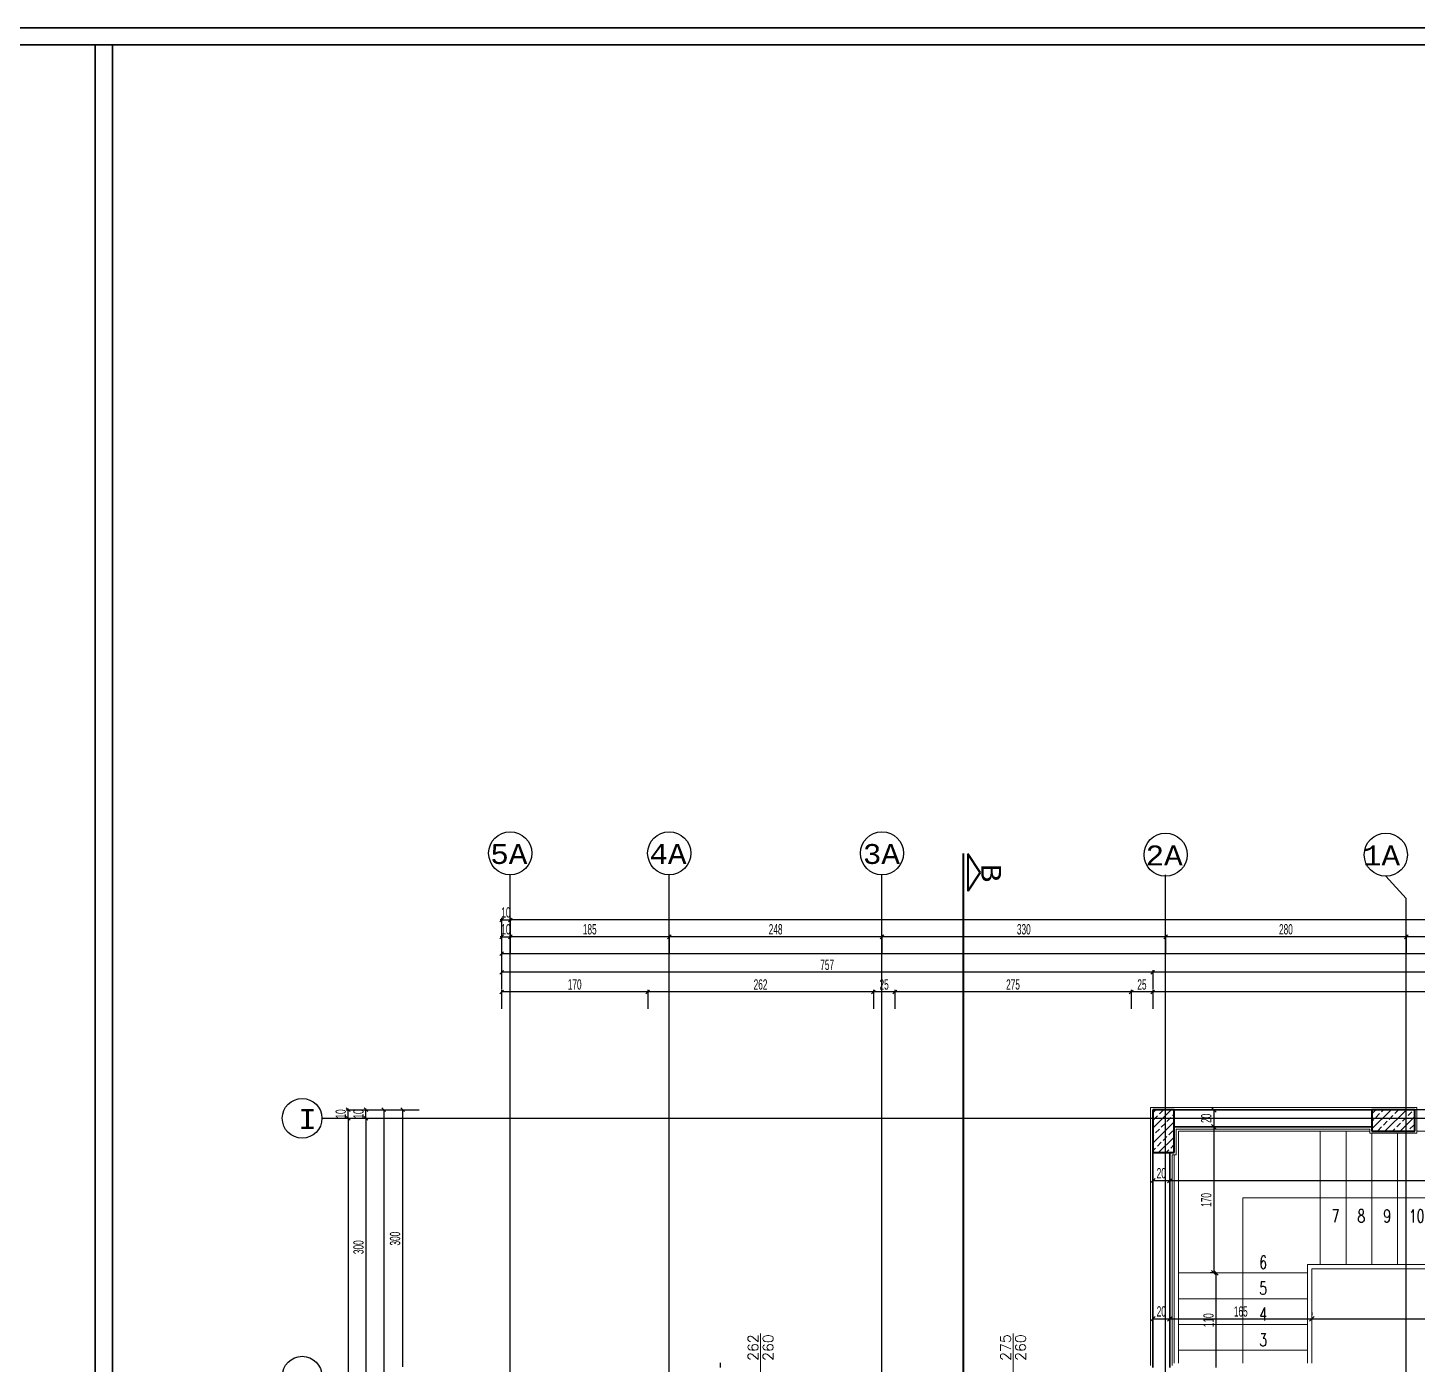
# Model space of a CAD drawing. Header units: inches. Extents: x -7543 to -822, y 102837 to 190349.
# Drawn here: x -835.1328 to -834.8094, y 102837.1285 to 102837.4395 of the extents above; entities that cross this region are included whole.
import ezdxf

# ---------------------------------------------------------------- set-up
doc = ezdxf.new("R2010")
doc.units = ezdxf.units.IN
doc.header["$MEASUREMENT"] = 0
doc.linetypes.add('DASHDOTX2', pattern=[2, 1, -0.5, 0, -0.5])
doc.linetypes.add('DASHED', pattern=[19.05, 12.7, -6.35])
doc.layers.get('0').update_dxf_attribs({"lineweight": 25})
doc.layers.get('Defpoints').update_dxf_attribs({"lineweight": 25})
for name, color, linetype, lineweight in [('AKS', 1, 'Continuous', 25), ('ICOL', 55, 'Continuous', 25), ('KESİT', 7, 'Continuous', 40), ('KOLON', 2, 'Continuous', 40), ('SIVA', 150, 'Continuous', 15), ('TARAMA', 8, 'Continuous', 25), ('YAZI', 7, 'Continuous', 25)]:
    doc.layers.add(name, color=color, linetype=linetype, lineweight=lineweight)
for name, color, linetype, lineweight, true_color in [('DUVAR', 7, 'Continuous', 35, 0xfc4642), ('MERDİVEN', 7, 'Continuous', 20, 0x16c244), ('PENCERE', 7, 'Continuous', 18, 0xffb360)]:
    doc.layers.add(name, color=color, linetype=linetype, lineweight=lineweight, true_color=true_color)
doc.styles.add('ISIM', font='monos.ttf', dxfattribs={"width": 1.1, "height": 200})
doc.styles.add('OLCU', font='tromand.shx', dxfattribs={"width": 0.6, "height": 12})
doc.styles.add('st1', font='romandtw.shx', dxfattribs={"width": 0.7, "height": 40})
doc.styles.add('TXTX', font='TXTX')

# ---------------------------------------------------------------- blocks, each defined once
blk = doc.blocks.new('_Oblique')
at = {"color": 0, "linetype": 'ByBlock', "lineweight": -2}
blk.add_line((-0.5, -0.5), (0.5, 0.5), dxfattribs=at)
blk = doc.blocks.new('D')
at = {"layer": 'ICOL'}
for p, q in [((2.8, 2.8), (-2.8, -2.8)), ((0, 3), (0, -25))]:
    blk.add_line(p, q, dxfattribs=at)
blk = doc.blocks.new('E')
at = {"layer": 'ICOL'}
for p, q in [((0, -3), (0, 25)), ((-2.8, -2.8), (2.8, 2.8))]:
    blk.add_line(p, q, dxfattribs=at)

msp = doc.modelspace()

# ---------------------------------------------------------------- linework, layer by layer
at = {"layer": 'AKS', "linetype": 'DASHDOTX2', "ltscale": 10}
for p, q in [((-835.0205, 102836.73452), (-835.0205, 102837.24234)), ((-834.9835, 102836.73452), (-834.9835, 102837.24234)), ((-834.93399, 102836.73452), (-834.93399, 102837.24234)), ((-834.868, 102837.10169), (-834.868, 102837.24234)), ((-834.81675, 102837.24201), (-834.812, 102837.23681)), ((-834.812, 102836.73939), (-834.812, 102837.23681)), ((-835.0643, 102837.18568), (-834.629, 102837.18568))]:
    msp.add_line(p, q, dxfattribs=at)
at = {"layer": 'AKS', "color": 0}
for centre, radius in [((-835.0205, 102837.24736), 0.00502), ((-834.9835, 102837.24736), 0.00502), ((-834.93399, 102837.24736), 0.00502), ((-834.868, 102837.24703), 0.00502), ((-834.81675, 102837.24703), 0.00502), ((-835.06892, 102837.18568), 0.00462), ((-835.06892, 102837.12568), 0.00462)]:
    msp.add_circle(centre, radius, dxfattribs=at)
at = {"layer": 'Defpoints', "color": 6}
for p, q in [((-834.871, 102837.18769), (-834.871, 102837.12768)), ((-834.399, 102837.18769), (-834.871, 102837.18769))]:
    msp.add_line(p, q, dxfattribs=at)
at = {"layer": 'DUVAR'}
for p, q in [((-837.60507, 102837.43946), (-821.98956, 102837.43946)), ((-837.60107, 102837.43546), (-821.99356, 102837.43546)), ((-835.11708, 102837.43546), (-835.11708, 102836.66908)), ((-835.11708, 102837.43546), (-835.11708, 102836.68829)), ((-835.11308, 102837.43546), (-835.11308, 102836.66908)), ((-835.11308, 102837.43546), (-835.11308, 102836.70608)), ((-835.11308, 102837.43546), (-835.11308, 102836.68829)), ((-834.82, 102837.18768), (-834.866, 102837.18768)), ((-834.82, 102837.18368), (-834.866, 102837.18368)), ((-834.871, 102837.17769), (-834.871, 102837.12768)), ((-834.867, 102837.17769), (-834.867, 102837.12768))]:
    msp.add_line(p, q, dxfattribs=at)
at = {"layer": 'ICOL'}
for p, q in [((-835.02265, 102837.23185), (-835.02281, 102837.23185)), ((-835.0225, 102837.23185), (-835.0205, 102837.23185)), ((-834.24965, 102837.23185), (-835.02034, 102837.23185)), ((-835.02034, 102837.23185), (-835.02019, 102837.23185)), ((-835.02265, 102837.22792), (-835.02281, 102837.22792)), ((-835.0225, 102837.22792), (-835.0205, 102837.22792)), ((-835.02034, 102837.22792), (-835.02019, 102837.22792)), ((-834.98365, 102837.22792), (-835.02034, 102837.22792)), ((-834.93414, 102837.22792), (-834.98334, 102837.22792)), ((-834.86815, 102837.22792), (-834.93383, 102837.22792)), ((-834.81215, 102837.22792), (-834.86784, 102837.22792)), ((-834.63515, 102837.22792), (-834.81184, 102837.22792)), ((-834.24765, 102837.22399), (-835.02234, 102837.22399)), ((-834.87115, 102837.21967), (-835.02234, 102837.21967)), ((-834.39915, 102837.21967), (-834.87084, 102837.21967)), ((-834.98865, 102837.21508), (-835.02234, 102837.21508)), ((-834.93615, 102837.21508), (-834.98834, 102837.21508)), ((-834.93115, 102837.21508), (-834.93584, 102837.21508)), ((-834.87615, 102837.21508), (-834.93084, 102837.21508)), ((-834.87115, 102837.21508), (-834.87584, 102837.21508)), ((-834.70215, 102837.21508), (-834.87084, 102837.21508)), ((-835.05821, 102837.18784), (-835.05821, 102837.188)), ((-835.05821, 102837.18568), (-835.05821, 102837.18769)), ((-835.05407, 102837.18784), (-835.05407, 102837.188)), ((-835.05407, 102837.18568), (-835.05407, 102837.18769)), ((-835.04994, 102837.18753), (-835.04994, 102836.77784)), ((-835.04555, 102837.18753), (-835.04555, 102837.12784)), ((-834.8568, 102837.18768), (-834.8568, 102837.18368)), ((-835.05821, 102837.18553), (-835.05821, 102836.77984)), ((-835.05821, 102837.18553), (-835.05821, 102837.18537)), ((-835.05407, 102837.18553), (-835.05407, 102837.12584)), ((-835.05407, 102837.18553), (-835.05407, 102837.18537)), ((-834.8568, 102837.18368), (-834.8568, 102837.14969)), ((-834.871, 102837.17117), (-834.867, 102837.17117)), ((-834.867, 102837.17117), (-834.702, 102837.17117)), ((-834.85627, 102837.14969), (-834.85627, 102837.12768)), ((-834.871, 102837.13899), (-834.867, 102837.13899)), ((-834.867, 102837.13899), (-834.834, 102837.13899)), ((-834.834, 102837.13899), (-834.436, 102837.13899)), ((-834.97156, 102837.12768), (-834.97156, 102837.12876))]:
    msp.add_line(p, q, dxfattribs=at)
at = {"layer": 'ICOL', "color": 53}
for p, q in [((-834.85687, 102837.18768), (-834.85764, 102837.18768)), ((-834.85687, 102837.18368), (-834.85764, 102837.18368)), ((-834.85687, 102837.18368), (-834.85764, 102837.18368)), ((-834.871, 102837.17027), (-834.871, 102837.17033)), ((-834.867, 102837.17027), (-834.867, 102837.17033)), ((-834.867, 102837.17027), (-834.867, 102837.17033)), ((-834.85644, 102837.14969), (-834.85764, 102837.14969)), ((-834.85644, 102837.14969), (-834.85711, 102837.14969)), ((-834.871, 102837.14023), (-834.871, 102837.13983)), ((-834.867, 102837.14023), (-834.867, 102837.13983)), ((-834.867, 102837.14023), (-834.867, 102837.13983)), ((-834.834, 102837.14051), (-834.834, 102837.13983)), ((-834.834, 102837.14051), (-834.834, 102837.13983))]:
    msp.add_line(p, q, dxfattribs=at)
at = {"layer": 'KESİT', "linetype": 'DASHED'}
msp.add_line((-834.91512, 102837.24728), (-834.91512, 102836.99188), dxfattribs=at)
at = {"layer": 'KESİT'}
for p, q in [((-834.91404, 102837.24726), (-834.91404, 102837.23857)), ((-834.91116, 102837.24292), (-834.91404, 102837.24726)), ((-834.91116, 102837.24292), (-834.91404, 102837.23857))]:
    msp.add_line(p, q, dxfattribs=at)
at = {"layer": 'KOLON'}
for p, q in [((-834.866, 102837.18769), (-834.871, 102837.18769)), ((-834.871, 102837.18769), (-834.871, 102837.17769)), ((-834.866, 102837.17769), (-834.866, 102837.18769)), ((-834.81, 102837.18769), (-834.82, 102837.18769)), ((-834.82, 102837.18769), (-834.82, 102837.18269)), ((-834.81, 102837.18269), (-834.81, 102837.18769)), ((-834.82, 102837.18269), (-834.81, 102837.18269)), ((-834.871, 102837.17769), (-834.866, 102837.17769))]:
    msp.add_line(p, q, dxfattribs=at)
at = {"layer": 'MERDİVEN', "linetype": 'ByBlock', "lineweight": 15}
for p, q in [((-834.865, 102837.18269), (-834.865, 102837.12868)), ((-834.8205, 102837.18269), (-834.865, 102837.18269)), ((-834.832, 102837.18269), (-834.832, 102837.15168)), ((-834.826, 102837.18269), (-834.826, 102837.15168)), ((-834.82, 102837.15168), (-834.82, 102837.18219)), ((-834.814, 102837.15168), (-834.814, 102837.18219)), ((-834.76703, 102837.18269), (-834.8095, 102837.18269)), ((-834.866, 102837.17719), (-834.866, 102837.12868)), ((-834.778, 102837.16718), (-834.85, 102837.16718)), ((-834.85, 102837.16718), (-834.85, 102837.12868)), ((-834.78493, 102837.15168), (-834.835, 102837.15168)), ((-834.835, 102837.15168), (-834.835, 102837.12868)), ((-834.835, 102837.14969), (-834.865, 102837.14969)), ((-834.834, 102837.15068), (-834.834, 102837.12868)), ((-834.7855, 102837.15068), (-834.834, 102837.15068)), ((-834.835, 102837.14369), (-834.865, 102837.14369)), ((-834.835, 102837.13769), (-834.865, 102837.13769)), ((-834.835, 102837.13169), (-834.865, 102837.13169))]:
    msp.add_line(p, q, dxfattribs=at)
at = {"layer": 'PENCERE'}
for p, q in [((-834.96225, 102837.1356), (-834.96225, 102837.12668)), ((-834.9035, 102837.1356), (-834.9035, 102837.12668))]:
    msp.add_line(p, q, dxfattribs=at)
at = {"layer": 'SIVA'}
for p, q in [((-834.8655, 102837.18819), (-834.8715, 102837.18819)), ((-834.8715, 102837.18819), (-834.8715, 102837.17719)), ((-834.8195, 102837.18818), (-834.8665, 102837.18819)), ((-834.8095, 102837.18819), (-834.8205, 102837.18819)), ((-834.8095, 102837.18818), (-834.8105, 102837.18818)), ((-834.8095, 102837.18219), (-834.8095, 102837.18819)), ((-834.8655, 102837.18319), (-834.8205, 102837.18318)), ((-834.8655, 102837.17719), (-834.8655, 102837.18319)), ((-834.8205, 102837.18318), (-834.8205, 102837.18219)), ((-834.8205, 102837.18219), (-834.8095, 102837.18219)), ((-834.8715, 102837.17819), (-834.8715, 102837.12818)), ((-834.8665, 102837.17719), (-834.8655, 102837.17719)), ((-834.8665, 102837.12818), (-834.8665, 102837.17719))]:
    msp.add_line(p, q, dxfattribs=at)
at = {"layer": 'TARAMA'}
for p, q in [((-834.871, 102837.18693), (-834.87024, 102837.18769)), ((-834.871, 102837.18339), (-834.86671, 102837.18769)), ((-834.86944, 102837.18671), (-834.86856, 102837.1876)), ((-834.82, 102837.18673), (-834.81905, 102837.18769)), ((-834.82, 102837.1832), (-834.81551, 102837.18769)), ((-834.81776, 102837.18721), (-834.81728, 102837.18769)), ((-834.81697, 102837.18269), (-834.81197, 102837.18769)), ((-834.81466, 102837.18677), (-834.81378, 102837.18765)), ((-834.81157, 102837.18632), (-834.81068, 102837.18721)), ((-834.81024, 102837.18765), (-834.81021, 102837.18769)), ((-834.871, 102837.17986), (-834.866, 102837.18486)), ((-834.87077, 102837.18539), (-834.86989, 102837.18627)), ((-834.869, 102837.18362), (-834.86812, 102837.18451)), ((-834.86768, 102837.18495), (-834.86679, 102837.18583)), ((-834.86635, 102837.18627), (-834.866, 102837.18663)), ((-834.82, 102837.18497), (-834.81952, 102837.18544)), ((-834.81908, 102837.18588), (-834.8182, 102837.18677)), ((-834.81864, 102837.18279), (-834.81776, 102837.18367)), ((-834.81731, 102837.18411), (-834.81643, 102837.185)), ((-834.81599, 102837.18544), (-834.8151, 102837.18632)), ((-834.81422, 102837.18367), (-834.81334, 102837.18456)), ((-834.81344, 102837.18269), (-834.81, 102837.18613)), ((-834.81289, 102837.185), (-834.81201, 102837.18588)), ((-834.81113, 102837.18323), (-834.81024, 102837.18411)), ((-834.871, 102837.18163), (-834.87077, 102837.18185)), ((-834.87033, 102837.1823), (-834.86944, 102837.18318)), ((-834.86963, 102837.17769), (-834.866, 102837.18132)), ((-834.86856, 102837.18053), (-834.86768, 102837.18141)), ((-834.86723, 102837.18185), (-834.86635, 102837.18274)), ((-834.81521, 102837.18269), (-834.81466, 102837.18323)), ((-834.81167, 102837.18269), (-834.81157, 102837.18279)), ((-834.871, 102837.17809), (-834.87033, 102837.17876)), ((-834.86989, 102837.1792), (-834.869, 102837.18009)), ((-834.86787, 102837.17769), (-834.86723, 102837.17832)), ((-834.86679, 102837.17876), (-834.866, 102837.17955)), ((-834.8661, 102837.17769), (-834.866, 102837.17779))]:
    msp.add_line(p, q, dxfattribs=at)

# ---------------------------------------------------------------- block references
at = {"layer": 'ICOL'}
for name, p, xscale, yscale, zscale in [('D', (-835.0225, 102837.23185), 0.0001559999999471984, 0.0001559999999471984, 0.0001559999999471984), ('D', (-835.0225, 102837.22792), 0.0001559999999471984, 0.0001559999999471984, 0.0001559999999471984), ('D', (-834.9835, 102837.22792), 0.0001559999999471984, 0.0001559999999471984, 0.0001559999999471984), ('D', (-834.93399, 102837.22792), 0.0001559999999471984, 0.0001559999999471984, 0.0001559999999471984), ('D', (-834.868, 102837.22792), 0.0001559999999471984, 0.0001559999999471984, 0.0001559999999471984), ('D', (-834.812, 102837.22792), 0.0001559999999471984, 0.0001559999999471984, 0.0001559999999471984), ('D', (-834.871, 102837.21967), 0.0001559999999471984, 0.0001559999999471984, 0.0001559999999471984), ('D', (-834.9885, 102837.21508), 0.0001559999999471984, 0.0001559999999471984, 0.0001559999999471984), ('D', (-834.936, 102837.21508), 0.0001559999999471984, 0.0001559999999471984, 0.0001559999999471984), ('D', (-834.931, 102837.21508), 0.0001559999999471984, 0.0001559999999471984, 0.0001559999999471984), ('D', (-834.876, 102837.21508), 0.0001559999999471984, 0.0001559999999471984, 0.0001559999999471984), ('D', (-834.871, 102837.21508), 0.0001559999999471984, 0.0001559999999471984, 0.0001559999999471984), ('_Oblique', (-834.867, 102837.17117), 0.001080000000001746, 0.001080000000001746, 0.001080000000001746), ('_Oblique', (-834.867, 102837.13899), 0.001080000000001746, 0.001080000000001746, 0.001080000000001746), ('_Oblique', (-834.834, 102837.13899), 0.001080000000001746, 0.001080000000001746, 0.001080000000001746)]:
    msp.add_blockref(name, p, dxfattribs=dict(at, xscale=xscale, yscale=yscale, zscale=zscale))
for name, p, xscale, yscale, zscale, rotation in [('E', (-835.0205, 102837.23185), 0.0001559999999471984, 0.0001559999999471984, 0.0001559999999471984, 180), ('E', (-835.0205, 102837.23185), 0.0001559999999471984, 0.0001559999999471984, 0.0001559999999471984, 180), ('E', (-835.0205, 102837.22792), 0.0001559999999471984, 0.0001559999999471984, 0.0001559999999471984, 180), ('E', (-835.0205, 102837.22792), 0.0001559999999471984, 0.0001559999999471984, 0.0001559999999471984, 180), ('E', (-834.9835, 102837.22792), 0.0001559999999471984, 0.0001559999999471984, 0.0001559999999471984, 180), ('E', (-834.93399, 102837.22792), 0.0001559999999471984, 0.0001559999999471984, 0.0001559999999471984, 180), ('E', (-834.868, 102837.22792), 0.0001559999999471984, 0.0001559999999471984, 0.0001559999999471984, 180), ('E', (-834.812, 102837.22792), 0.0001559999999471984, 0.0001559999999471984, 0.0001559999999471984, 180), ('E', (-835.0225, 102837.22399), 0.0001559999999471984, 0.0001559999999471984, 0.0001559999999471984, 180), ('E', (-835.0225, 102837.21967), 0.0001559999999471984, 0.0001559999999471984, 0.0001559999999471984, 180), ('E', (-834.871, 102837.21967), 0.0001559999999471984, 0.0001559999999471984, 0.0001559999999471984, 180), ('E', (-835.0225, 102837.21508), 0.0001559999999471984, 0.0001559999999471984, 0.0001559999999471984, 180), ('E', (-834.9885, 102837.21508), 0.0001559999999471984, 0.0001559999999471984, 0.0001559999999471984, 180), ('E', (-834.936, 102837.21508), 0.0001559999999471984, 0.0001559999999471984, 0.0001559999999471984, 180), ('E', (-834.931, 102837.21508), 0.0001559999999471984, 0.0001559999999471984, 0.0001559999999471984, 180), ('E', (-834.876, 102837.21508), 0.0001559999999471984, 0.0001559999999471984, 0.0001559999999471984, 180), ('E', (-834.871, 102837.21508), 0.0001559999999471984, 0.0001559999999471984, 0.0001559999999471984, 180), ('E', (-835.05821, 102837.18769), 0.000155999994603917, 0.000155999994603917, 0.000155999994603917, 270), ('E', (-835.05407, 102837.18769), 0.000155999994603917, 0.000155999994603917, 0.000155999994603917, 270), ('D', (-835.04994, 102837.18769), 0.000155999994603917, 0.000155999994603917, 0.000155999994603917, 90), ('D', (-835.04555, 102837.18769), 0.000155999994603917, 0.000155999994603917, 0.000155999994603917, 90), ('_Oblique', (-834.8568, 102837.18768), 0.001080000001820736, 0.001080000001820736, 0.001080000001820736, 90), ('D', (-835.05821, 102837.18568), 0.000155999994603917, 0.000155999994603917, 0.000155999994603917, 90), ('D', (-835.05821, 102837.18568), 0.000155999994603917, 0.000155999994603917, 0.000155999994603917, 90), ('D', (-835.05407, 102837.18568), 0.000155999994603917, 0.000155999994603917, 0.000155999994603917, 90), ('D', (-835.05407, 102837.18568), 0.000155999994603917, 0.000155999994603917, 0.000155999994603917, 90), ('_Oblique', (-834.8568, 102837.18368), 0.001080000001820736, 0.001080000001820736, 0.001080000001820736, 90), ('_Oblique', (-834.8568, 102837.18368), 0.001080000001820736, 0.001080000001820736, 0.001080000001820736, 270), ('_Oblique', (-834.871, 102837.17117), 0.001080000000001746, 0.001080000000001746, 0.001080000000001746, 180), ('_Oblique', (-834.867, 102837.17117), 0.001080000000001746, 0.001080000000001746, 0.001080000000001746, 180), ('_Oblique', (-834.8568, 102837.14969), 0.001080000001820736, 0.001080000001820736, 0.001080000001820736, 270), ('_Oblique', (-834.85627, 102837.14969), 0.001080000001820736, 0.001080000001820736, 0.001080000001820736, 90), ('_Oblique', (-834.871, 102837.13899), 0.001080000000001746, 0.001080000000001746, 0.001080000000001746, 180), ('_Oblique', (-834.867, 102837.13899), 0.001080000000001746, 0.001080000000001746, 0.001080000000001746, 180), ('_Oblique', (-834.834, 102837.13899), 0.001080000000001746, 0.001080000000001746, 0.001080000000001746, 180)]:
    msp.add_blockref(name, p, dxfattribs=dict(at, xscale=xscale, yscale=yscale, zscale=zscale, rotation=rotation))

# ---------------------------------------------------------------- texts
at = {"layer": 'AKS', "style": 'ISIM', "width": 1.1}
for s, p in [('5A', (-835.02513, 102837.24488)), ('4A', (-834.9881, 102837.24488)), ('3A', (-834.93844, 102837.24488)), ('2A', (-834.87265, 102837.24455)), ('1A', (-834.82206, 102837.24455)), ('I', (-835.06981, 102837.18323))]:
    msp.add_text(s, height=0.00462, dxfattribs=at).set_placement(p)
msp.add_text('B', height=0.00462, rotation=270, dxfattribs=at).set_placement((-834.91089, 102837.2449))
at = {"layer": 'ICOL', "char_height": 0.0024, "attachment_point": 5, "style": 'OLCU'}
for s, insert in [('\\A1;10', (-835.0215, 102837.23358)), ('\\A1;10', (-835.0215, 102837.22965)), ('\\A1;185', (-835.002, 102837.22965)), ('\\A1;248', (-834.95874, 102837.22965)), ('\\A1;330', (-834.90099, 102837.22965)), ('\\A1;280', (-834.84, 102837.22965)), ('\\A1;757', (-834.94675, 102837.22139)), ('\\A1;170', (-835.0055, 102837.21681)), ('\\A1;262', (-834.96225, 102837.21681)), ('\\A1;25', (-834.9335, 102837.21681)), ('\\A1;275', (-834.9035, 102837.21681)), ('\\A1;25', (-834.8735, 102837.21681)), ('\\A1;20', (-834.869, 102837.1729)), ('\\A1;20', (-834.869, 102837.14072)), ('\\A1;165', (-834.8505, 102837.14072))]:
    msp.add_mtext(s, dxfattribs=dict(at, insert=insert))
at = {"layer": 'ICOL', "char_height": 0.0024, "attachment_point": 5, "rotation": 90, "style": 'OLCU'}
for s, insert in [('\\A1;10', (-835.05993, 102837.18669)), ('\\A1;10', (-835.0558, 102837.18669)), ('\\A1;20', (-834.85853, 102837.18568)), ('\\A1;170', (-834.85853, 102837.16668)), ('\\A1;300', (-835.04728, 102837.15768)), ('\\A1;300', (-835.0558, 102837.15568)), ('\\A1;110', (-834.858, 102837.13868))]:
    msp.add_mtext(s, dxfattribs=dict(at, insert=insert))
at = {"layer": 'PENCERE', "style": 'TXTX'}
for s, p in [('262', (-834.96279, 102837.12924)), ('260', (-834.95928, 102837.12924)), ('275', (-834.90404, 102837.12924)), ('260', (-834.90053, 102837.12924))]:
    msp.add_text(s, height=0.0024, rotation=90, dxfattribs=at).set_placement(p)
at = {"layer": 'YAZI', "style": 'st1', "width": 0.7}
for s, p in [('7', (-834.82936, 102837.16142)), ('8', (-834.82336, 102837.16142)), ('9', (-834.81736, 102837.16142)), ('10', (-834.81136, 102837.16142)), ('6', (-834.84618, 102837.15064)), ('5', (-834.84618, 102837.14464)), ('4', (-834.84618, 102837.13864)), ('3', (-834.84618, 102837.13264))]:
    msp.add_text(s, height=0.003, dxfattribs=at).set_placement(p)

doc.saveas('drawing.dxf')
